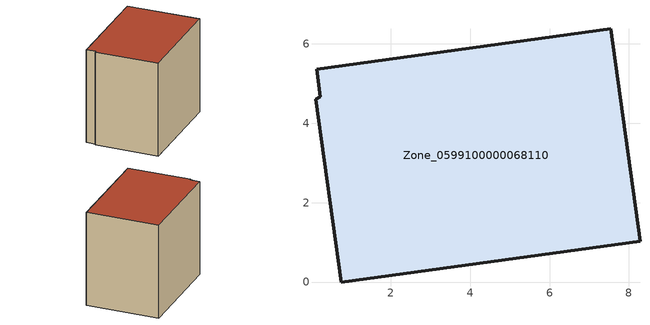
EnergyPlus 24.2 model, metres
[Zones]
Zone_0599100000068110
 floor ground (C_G): 0.22,4.67 0.13,5.36 7.54,6.38 8.28,1.03 0.75,0 0.1,4.61 z0
 wall outside (C_F): 8.28,1.03 7.54,6.38 0.13,5.36 0.22,4.67 0.1,4.61 0.75,0 8.28,1.03 z0:7.1
 roof outside (C_R): 0.13,5.36 0.22,4.67 0.1,4.61 0.75,0 8.28,1.03 7.54,6.38 z7.1
[BUILDING]
Pand.0599100000068110: North Axis=0; Terrain=City; Loads Convergence Tolerance Value=0.04; Temperature Convergence Tolerance Value=0.4; Solar Distribution=FullExterior; Maximum Number of Warmup Days=25; Minimum Number of Warmup Days=1
[Site:Location]
Rotterdam.The.Hague.AP_ZH_NLD Design_Conditions: Latitude=51.96; Longitude=4.45; Time Zone=1; Elevation=-4.5
[SITE:GROUNDTEMPERATURE:BUILDINGSURFACE]
18, 18, 18, 18, 18, 18, 18, 18, 18, 18, 18, 18
[MATERIAL] Thermal Absorptance=0.9; Solar Absorptance=0.7; Visible Absorptance=0.7
Name | Roughness | Thickness | Conductivity | Density | Specific Heat
G.TI.1946 | MediumSmooth | 0.15 | 1 | 540 | 1210
F.TI.1946 | Rough | 0.3 | 0.857143 | 1920 | 840
R.TI.1946 | MediumRough | 0.2 | 0.1 | 1500 | 1000
[CONSTRUCTION]
C_G: G.TI.1946
C_F: F.TI.1946
C_R: R.TI.1946
[ZONE]
Zone_0599100000068110: Type=1; Multiplier=1; Ceiling Height=Autocalculate; Volume=Autocalculate; Floor Area=autocalculate; Part of Total Floor Area=Yes
[ZONEINFILTRATION:DESIGNFLOWRATE]
Infil_Zone_0599100000068110: Zone or ZoneList or Space or SpaceList=Zone_0599100000068110; Schedule=AlwaysOn; Design Flow Rate Calculation Method=Flow/Area; Flow Rate per Floor Area=0.003; Constant Term Coefficient=1; Temperature Term Coefficient=0; Velocity Term Coefficient=0; Velocity Squared Term Coefficient=0
[HVACTEMPLATE:ZONE:IDEALLOADSAIRSYSTEM]
Zone_0599100000068110: Maximum Heating Supply Air Temperature=50; Minimum Cooling Supply Air Temperature=13; Maximum Heating Supply Air Humidity Ratio=0.0156; Minimum Cooling Supply Air Humidity Ratio=0.0077; Heating Limit=NoLimit; Cooling Limit=NoLimit; Dehumidification Control Type=ConstantSensibleHeatRatio; Cooling Sensible Heat Ratio=0.7; Dehumidification Setpoint=60; Humidification Control Type=None; Humidification Setpoint=30; Outdoor Air Method=None; Outdoor Air Flow Rate per Person=0.00944; Outdoor Air Flow Rate per Zone Floor Area=0; Outdoor Air Flow Rate per Zone=0; Demand Controlled Ventilation Type=None; Outdoor Air Economizer Type=NoEconomizer; Heat Recovery Type=None; Sensible Heat Recovery Effectiveness=0.7; Latent Heat Recovery Effectiveness=0.65
[ZONECONTROL:THERMOSTAT]
ThermostatControl_Zone_0599100000068110: Zone or ZoneList=Zone_0599100000068110; Control Type Schedule=DualSetpointControlType; Control 1=Thermostat_Zone_0599100000068110; Temperature Difference Between Cutout And Setpoint=0
[THERMOSTATSETPOINT:DUALSETPOINT]
Thermostat_Zone_0599100000068110: Heating Setpoint Temperature Schedule=HeatingSetpoint_Zone_0599100000068110; Cooling Setpoint Temperature Schedule=CoolingSetpoint_Zone_0599100000068110
[SCHEDULE:COMPACT]
HeatingSetpoint_Zone_0599100000068110: Through: 12/31, For: AllDays, Until: 24:00, 21
CoolingSetpoint_Zone_0599100000068110: Through: 12/31, For: AllDays, Until: 24:00, 24
DualSetpointControlType: Through: 12/31, For: AllDays, Until: 24:00, 4
AlwaysOn: Through: 12/31, For: AllDays, Until: 24:00, 1
